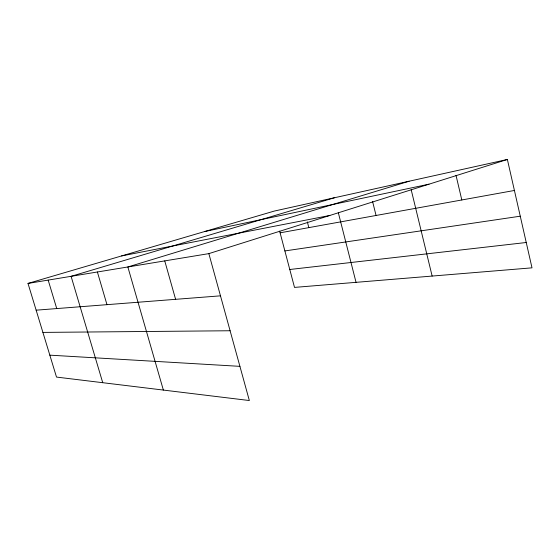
<?xml version="1.0" encoding="UTF-8"?>
<svg xmlns="http://www.w3.org/2000/svg" width="560" height="560" viewBox="0 0 560 560"><rect width="100%" height="100%" fill="white"/><g stroke="black" fill="none" stroke-linecap="round" stroke-linejoin="round"><path stroke-width="0.84" d="M208.845 253.624L249.34 400.533L56.504 377.076L28 283.423L208.845 253.624L507.374 159.467L532 267.841L294.511 287.406L279.657 231.147M409.122 181.216L127.855 266.973L163.366 390.075M334.509 197.736L71.092 276.325L102.739 382.697M28 283.423L274.351 211.057L507.374 159.467M204.463 231.588L428.988 184.184M121.576 255.934L329.819 215.467M280.098 232.82L514.416 190.463M284.879 250.936L520.261 216.195M289.786 269.493L526.246 242.501M36.141 310.177L220.479 295.834M42.91 332.402L230.104 330.757M49.833 355.152L239.918 366.352M48.167 280.105L56.742 308.574M97.391 271.992L106.974 304.661M164.745 260.89L175.609 299.327M307.356 221.9L308.84 227.626M338.324 212.716L356.041 282.338M372.575 201.474L376.061 215.474M411.173 189.686L432.138 276.066M456.008 175.308L461.811 199.969"/></g></svg>
